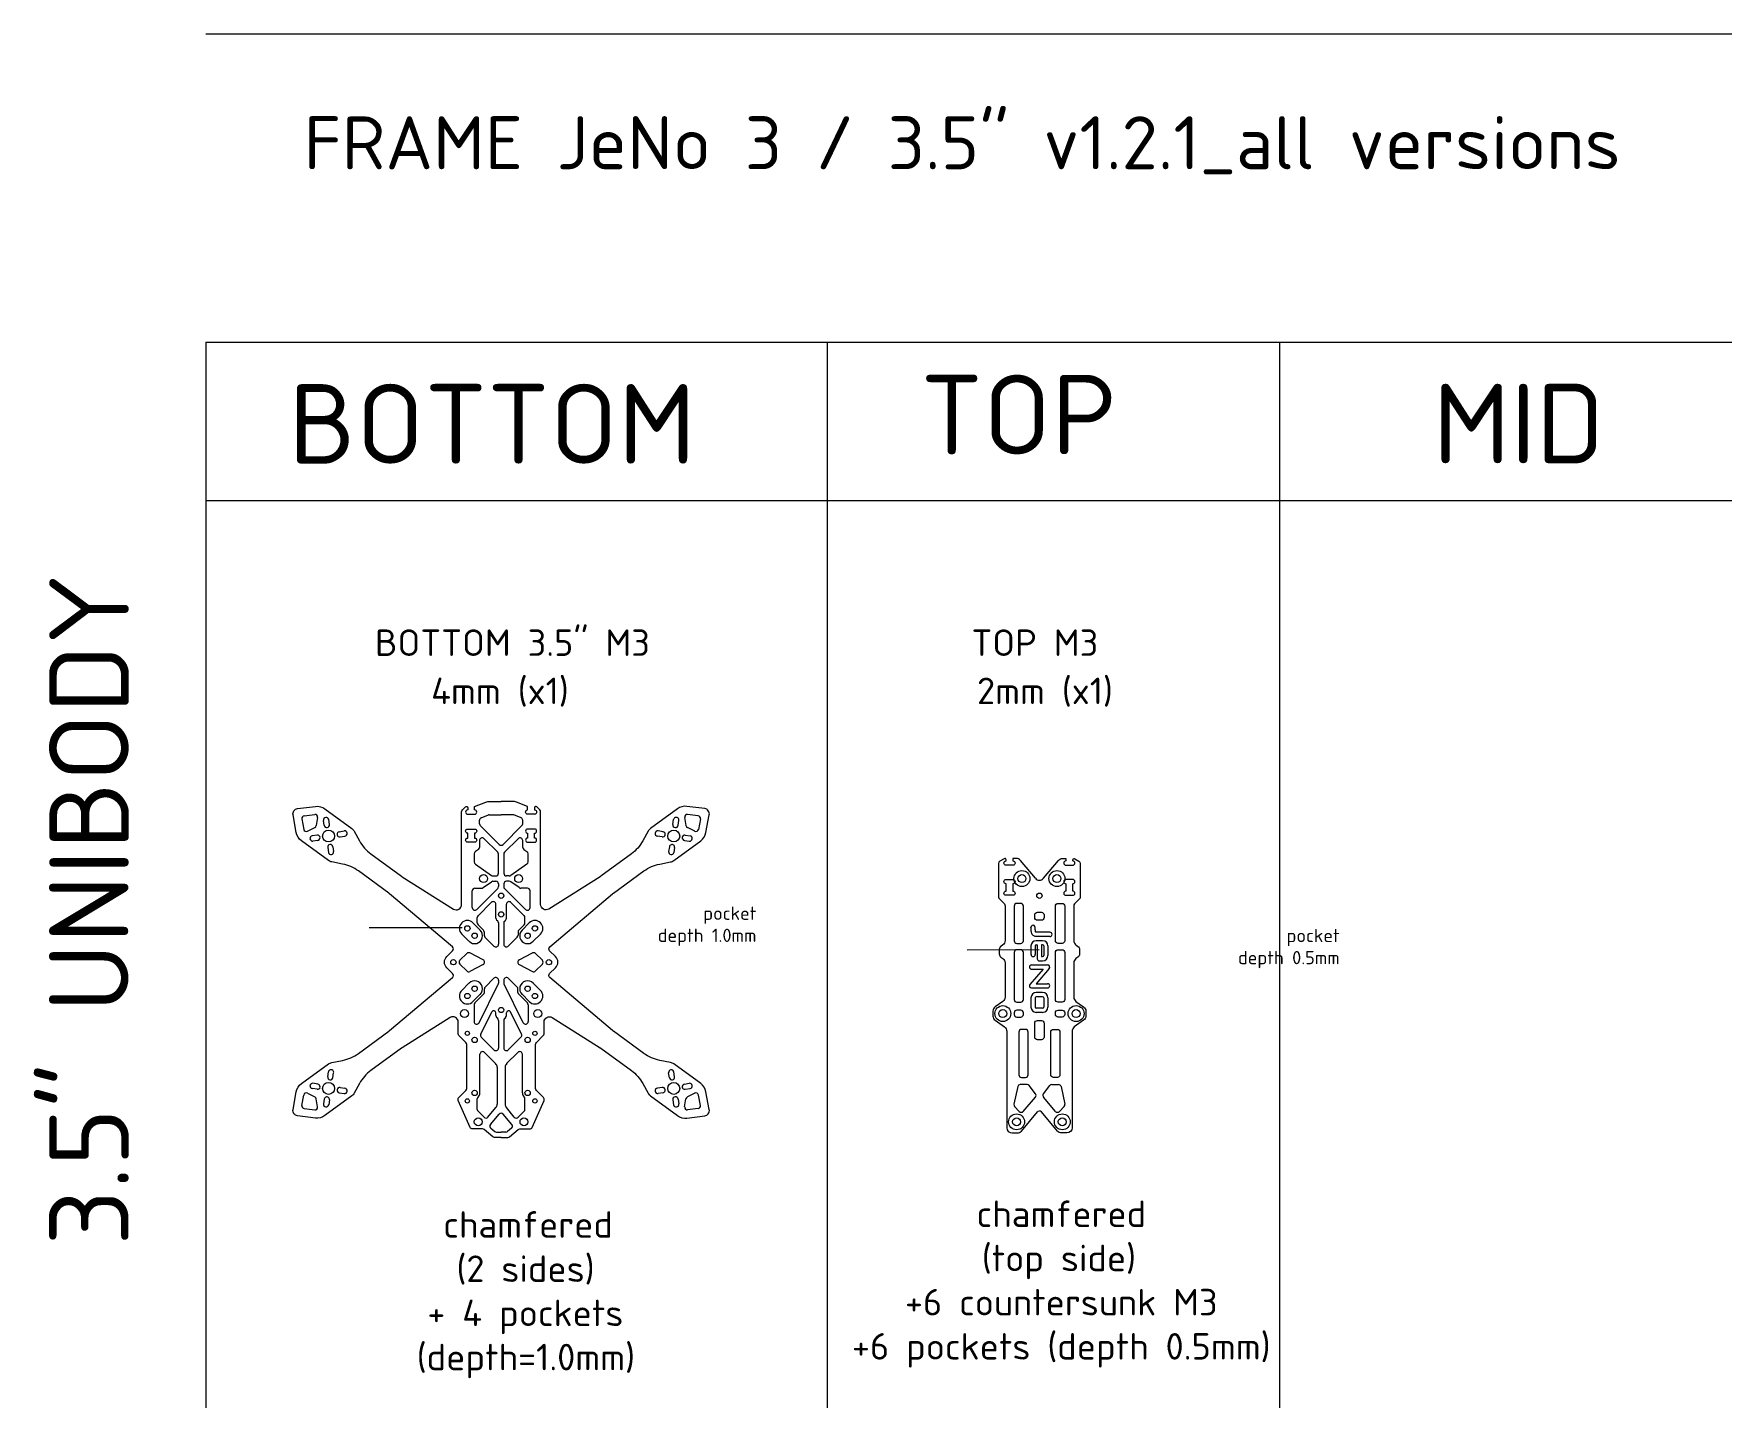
# Model space of a CAD drawing. Header units: millimetres. Extents: x -685 to 1515, y -1461 to 522.
# Drawn here: x -65 to 572, y 7 to 522 of the extents above; entities that cross this region are included whole.
import ezdxf

# ---------------------------------------------------------------- set-up
doc = ezdxf.new("R2010")
doc.units = ezdxf.units.MM
doc.linetypes.add('JIS_09_08', pattern=[10.75, 8, -0.55, 0.55, -0.55, 0.55, -0.55])
doc.layers.get('0').update_dxf_attribs({"lineweight": 5})
for name, color, linetype, lineweight in [('Calque1', 150, 'Continuous', 5), ('Calque1_pocket', 10, 'Continuous', 5), ('Calque2', 251, 'Continuous', 5), ('countersunk', 90, 'Continuous', 5), ('pocket', 1, 'Continuous', 5)]:
    doc.layers.add(name, color=color, linetype=linetype, lineweight=lineweight)
doc.styles.get("Standard").update_dxf_attribs({"font": 'arial.ttf'})

msp = doc.modelspace()

# ---------------------------------------------------------------- linework, layer by layer
at = {"layer": 'Calque1'}
for p, q in [((36.27, 225.41), (37, 221.47)), ((37.13, 226.58), (41.11, 227.09)), ((42.22, 225.93), (41.71, 222.89)), ((44.7, 222.99), (44.42, 224.82)), ((46.68, 223.3), (46.4, 225.13)), ((103.32, 223.61), (103.32, 224.91)), ((110.76, 215.75), (103.61, 222.9)), ((103.96, 225.84), (106.65, 226.89)), ((107.01, 226.96), (111.47, 226.96)), ((115.93, 226.96), (111.47, 226.96)), ((112.18, 215.75), (119.33, 222.9)), ((118.98, 225.84), (116.29, 226.89)), ((119.62, 223.61), (119.62, 224.91)), ((176.26, 223.3), (176.54, 225.13)), ((178.23, 222.99), (178.52, 224.82)), ((180.72, 225.93), (181.22, 222.89)), ((185.81, 226.58), (181.83, 227.09)), ((186.66, 225.41), (185.94, 221.47)), ((38.44, 220.76), (41.18, 222.17)), ((41.99, 219.28), (40.16, 219)), ((42.3, 217.31), (40.47, 217.02)), ((50.39, 220.59), (52.22, 220.87)), ((50.7, 218.61), (52.53, 218.9)), ((103.32, 217.24), (103.32, 214.67)), ((110.18, 212.8), (105.03, 217.95)), ((112.76, 212.8), (117.91, 217.95)), ((119.62, 214.67), (119.62, 217.24)), ((172.24, 218.61), (170.41, 218.9)), ((172.55, 220.59), (170.72, 220.87)), ((180.64, 217.31), (182.47, 217.02)), ((180.95, 219.28), (182.77, 219)), ((184.5, 220.76), (181.76, 222.17)), ((46.01, 214.6), (46.29, 212.77)), ((47.99, 214.9), (48.27, 213.07)), ((101.32, 212.25), (101.32, 209.19)), ((102.88, 213.84), (101.76, 213.08)), ((110.47, 204.89), (110.47, 212.09)), ((112.47, 212.09), (112.47, 204.89)), ((120.06, 213.84), (121.18, 213.08)), ((121.62, 209.19), (121.62, 212.25)), ((174.95, 214.9), (174.67, 213.07)), ((176.93, 214.6), (176.65, 212.77)), ((101.74, 208.38), (107.81, 204.07)), ((108.39, 203.89), (109.47, 203.89)), ((114.55, 203.89), (113.47, 203.89)), ((121.2, 208.38), (115.13, 204.07)), ((100.57, 191.95), (100.57, 198.28)), ((101.57, 199.28), (104.07, 199.28)), ((110.18, 199.14), (102.28, 191.24)), ((104.65, 199.47), (107.81, 201.7)), ((108.39, 201.89), (109.47, 201.89)), ((110.47, 200.89), (110.47, 199.84)), ((112.47, 200.89), (112.47, 199.84)), ((112.76, 199.14), (120.66, 191.24)), ((114.55, 201.89), (113.47, 201.89)), ((118.28, 199.47), (115.13, 201.7)), ((121.37, 199.28), (118.86, 199.28)), ((122.37, 191.95), (122.37, 198.28)), ((107.76, 193.89), (102.76, 188.89)), ((109.47, 187.97), (109.47, 193.19)), ((113.47, 187.97), (113.47, 193.19)), ((115.18, 193.89), (120.18, 188.89)), ((102.47, 186.2), (102.47, 188.19)), ((104.78, 183.48), (102.76, 185.49)), ((110.18, 186.85), (109.76, 187.26)), ((110.47, 186.14), (110.47, 178.11)), ((112.47, 186.14), (112.47, 178.11)), ((112.76, 186.85), (113.18, 187.26)), ((118.16, 183.48), (120.18, 185.49)), ((120.47, 186.2), (120.47, 188.19)), ((105.07, 182.77), (105.07, 181.49)), ((108.76, 177.4), (105.37, 180.78)), ((114.17, 177.4), (117.57, 180.78)), ((117.86, 182.77), (117.86, 181.49)), ((95.91, 172.04), (98.51, 174.64)), ((104.68, 172.22), (99.68, 174.82)), ((118.25, 172.22), (123.26, 174.82)), ((127.03, 172.04), (124.43, 174.64)), ((95.91, 170.63), (98.51, 168.03)), ((104.68, 170.45), (99.68, 167.85)), ((118.25, 170.45), (123.26, 167.85)), ((127.03, 170.63), (124.43, 168.03)), ((104.84, 159.25), (101.55, 155.97)), ((103.15, 148.51), (110.36, 163.02)), ((105.14, 159.96), (105.14, 161.24)), ((108.76, 165.27), (105.43, 161.95)), ((110.47, 164.56), (110.47, 163.46)), ((112.47, 164.56), (112.47, 163.46)), ((119.79, 148.51), (112.57, 163.02)), ((114.17, 165.27), (117.51, 161.95)), ((117.8, 159.96), (117.8, 161.24)), ((118.09, 159.25), (121.39, 155.97)), ((101.26, 155.26), (101.26, 148.96)), ((121.68, 155.26), (121.68, 148.96)), ((103.79, 144.18), (107.95, 152.55)), ((109.47, 151.2), (109.47, 152.2)), ((110.18, 150.08), (109.76, 150.49)), ((110.47, 149.37), (110.47, 138.95)), ((112.47, 149.37), (112.47, 138.95)), ((112.76, 150.08), (113.18, 150.49)), ((113.47, 151.2), (113.47, 152.2)), ((119.15, 144.18), (114.99, 152.55)), ((108.76, 138.24), (103.98, 143.03)), ((114.18, 138.24), (118.96, 143.03)), ((103.47, 121.99), (103.47, 136.59)), ((109.38, 133.09), (105.18, 137.29)), ((113.55, 133.09), (117.76, 137.29)), ((119.47, 121.99), (119.47, 136.59)), ((46.01, 128.07), (46.29, 129.9)), ((47.99, 127.76), (48.27, 129.59)), ((109.97, 131.67), (109.97, 117.75)), ((112.97, 131.67), (112.97, 117.75)), ((174.95, 127.76), (174.67, 129.59)), ((176.93, 128.07), (176.65, 129.9)), ((36.27, 117.26), (37, 121.2)), ((38.44, 121.9), (41.18, 120.5)), ((41.99, 123.38), (40.16, 123.67)), ((42.3, 125.36), (40.47, 125.64)), ((50.39, 122.08), (52.22, 121.79)), ((50.7, 124.05), (52.53, 123.77)), ((172.24, 124.05), (170.41, 123.77)), ((172.55, 122.08), (170.72, 121.79)), ((180.64, 125.36), (182.47, 125.64)), ((180.95, 123.38), (182.77, 123.67)), ((184.5, 121.9), (181.76, 120.5)), ((186.66, 117.26), (185.94, 121.2)), ((306.4, 124.37), (304.99, 117.77)), ((309.92, 125.16), (307.38, 125.16)), ((313.1, 121.68), (310.71, 124.77)), ((316.09, 121.68), (318.47, 124.77)), ((319.27, 125.16), (321.81, 125.16)), ((322.79, 124.37), (324.19, 117.77)), ((37.13, 116.08), (41.11, 115.58)), ((42.22, 116.74), (41.71, 119.78)), ((44.7, 119.67), (44.42, 117.84)), ((46.68, 119.37), (46.4, 117.54)), ((102.47, 115.78), (102.47, 119.75)), ((105.03, 112.81), (102.76, 115.07)), ((106.5, 112.87), (109.5, 116.47)), ((116.44, 112.87), (113.43, 116.47)), ((117.91, 112.81), (120.18, 115.07)), ((120.47, 115.78), (120.47, 119.75)), ((176.26, 119.37), (176.54, 117.54)), ((178.23, 119.67), (178.52, 117.84)), ((180.72, 116.74), (181.22, 119.78)), ((185.81, 116.08), (181.83, 115.58)), ((305.24, 116.88), (306.98, 115)), ((308.48, 115.03), (313.07, 120.42)), ((320.71, 115.03), (316.12, 120.42)), ((323.95, 116.88), (322.21, 115)), ((107.43, 110.08), (110.7, 114)), ((107.56, 108.67), (109.03, 107.44)), ((115.51, 110.08), (112.24, 114)), ((115.38, 108.67), (113.91, 107.44)), ((109.67, 107.21), (111.47, 107.21)), ((113.27, 107.21), (111.47, 107.21))]:
    msp.add_line(p, q, dxfattribs=at)
for points in [[(111.47, 105.21), (108.94, 105.21, -0.175895), (108.3, 105.44), (105.05, 108.16, 0.175895), (104.41, 108.39), (100.65, 108.39, -0.297645), (99.73, 108.99), (95.27, 119.16, -0.309066), (95.48, 120.26), (98.18, 122.96, 0.198915), (98.47, 123.67), (98.47, 140.31, 0.198909), (98.18, 141.02), (95.56, 143.63, -0.198912), (95.27, 144.34), (95.27, 148.75, 0.590187), (92.21, 150.44), (74.13, 139.06, 0.017358), (73.84, 138.87), (62.32, 130.44, 0.109594), (58.03, 125.56), (56, 121.88, -0.109594), (55.15, 120.9), (44.95, 113.45, -0.19144), (41.37, 112.52), (34.66, 113.37, -0.431181), (32.94, 115.72), (34.17, 122.38, -0.19144), (36.14, 125.5), (46.33, 132.96, -0.109594), (47.52, 133.48), (51.65, 134.29, 0.109594), (57.6, 136.9), (69.12, 145.33, 0.017307), (69.39, 145.54), (93.11, 165.53, 0.439292), (93.17, 167.01), (90.96, 169.21, -0.414214), (90.96, 173.45), (93.17, 175.66, 0.439292), (93.11, 177.13), (69.39, 197.13, 0.017307), (69.12, 197.34), (57.6, 205.77, 0.109594), (51.65, 208.37), (47.52, 209.19, -0.109594), (46.33, 209.71), (36.14, 217.16, -0.19144), (34.17, 220.29), (32.94, 226.95, -0.431181), (34.66, 229.3), (41.37, 230.14, -0.19144), (44.95, 229.22), (55.15, 221.76, -0.109594), (56, 220.79), (58.03, 217.1, 0.109594), (62.32, 212.22), (73.84, 203.8, 0.017358), (74.13, 203.6), (93.5, 191.41, 0.590187), (96.57, 193.1), (96.57, 228.12, -0.198912), (96.86, 228.83), (98.02, 229.98, -0.668179), (98.87, 229.63), (98.87, 228.78, 1), (98.87, 227.18), (101.47, 227.18, 1), (101.47, 228.78), (101.47, 230.13), (105.73, 231.78, -0.092844), (106.45, 231.92), (111.47, 231.92)], [(111.47, 105.21), (114, 105.21, 0.175895), (114.64, 105.44), (117.89, 108.16, -0.175895), (118.53, 108.39), (122.29, 108.39, 0.297645), (123.21, 108.99), (127.67, 119.16, 0.309066), (127.46, 120.26), (124.76, 122.96, -0.198915), (124.47, 123.67), (124.47, 140.31, -0.198909), (124.76, 141.02), (127.37, 143.63, 0.198912), (127.67, 144.34), (127.67, 148.75, -0.590187), (130.73, 150.44), (148.81, 139.06, -0.017358), (149.1, 138.87), (160.62, 130.44, -0.109594), (164.91, 125.56), (166.94, 121.88, 0.109594), (167.79, 120.9), (177.99, 113.45, 0.19144), (181.56, 112.52), (188.28, 113.37, 0.431181), (190, 115.72), (188.77, 122.38, 0.19144), (186.8, 125.5), (176.61, 132.96, 0.109594), (175.42, 133.48), (171.29, 134.29, -0.109594), (165.34, 136.9), (153.82, 145.33, -0.017307), (153.54, 145.54), (129.83, 165.53, -0.439292), (129.77, 167.01), (131.98, 169.21, 0.414214), (131.98, 173.45), (129.77, 175.66, -0.439292), (129.83, 177.13), (153.54, 197.13, -0.017307), (153.82, 197.34), (165.34, 205.77, -0.109594), (171.29, 208.37), (175.42, 209.19, 0.109594), (176.61, 209.71), (186.8, 217.16, 0.19144), (188.77, 220.29), (190, 226.95, 0.431181), (188.28, 229.3), (181.56, 230.14, 0.19144), (177.99, 229.22), (167.79, 221.76, 0.109594), (166.94, 220.79), (164.91, 217.1, -0.109594), (160.62, 212.22), (149.1, 203.8, -0.017358), (148.81, 203.6), (129.44, 191.41, -0.590187), (126.37, 193.1), (126.37, 228.12, 0.198912), (126.08, 228.83), (124.92, 229.98, 0.668179), (124.07, 229.63), (124.07, 228.78, -1), (124.07, 227.18), (121.47, 227.18, -1), (121.47, 228.78), (121.47, 230.13), (117.21, 231.78, 0.092844), (116.49, 231.92), (111.47, 231.92)], [(313.06, 203.01), (307.39, 209.76, 0.221601), (305.86, 210.48), (304.59, 210.48), (304.59, 209.54, -1), (304.59, 207.94), (301.99, 207.94, -1), (301.99, 209.54), (301.99, 209.98, 0.581935), (301.24, 210.4), (299.68, 209.48, 0.264274), (299.19, 208.62), (299.19, 195.9, 0.198912), (299.49, 195.2), (301.35, 193.33, -0.198912), (301.64, 192.63), (301.64, 179.48, -0.243004), (300.8, 177.85), (300.06, 177.32, 0.243004), (299.43, 176.1), (299.43, 174.48, 0.243004), (300.06, 173.26), (300.8, 172.73, -0.243004), (301.64, 171.1), (301.64, 158.16, -0.243004), (300.8, 156.53), (297.91, 154.48, 0.243004), (297.07, 152.85), (297.07, 151.03, 0.243004), (297.91, 149.4), (301.43, 146.9, -0.243001), (302.27, 145.27), (302.27, 108.89), (302.27, 108.89, 0.41421), (304.27, 106.89), (306.25, 106.89, 0.222436), (307.78, 107.61), (313.83, 114.85, -0.222436), (314.59, 115.21)], [(316.13, 203.01), (321.8, 209.76, -0.221601), (323.33, 210.48), (324.59, 210.48), (324.59, 209.54, 1), (324.59, 207.94), (327.19, 207.94, 1), (327.19, 209.54), (327.19, 209.98, -0.581935), (327.95, 210.4), (329.51, 209.48, -0.264274), (329.99, 208.62), (329.99, 195.9, -0.198912), (329.7, 195.2), (327.84, 193.33, 0.198912), (327.54, 192.63), (327.54, 179.48, 0.243004), (328.39, 177.85), (329.13, 177.32, -0.243004), (329.76, 176.1), (329.76, 174.48, -0.243004), (329.13, 173.26), (328.39, 172.73, 0.243004), (327.54, 171.1), (327.54, 158.16, 0.243004), (328.39, 156.53), (331.28, 154.48, -0.243004), (332.12, 152.85), (332.12, 151.03, -0.243004), (331.28, 149.4), (327.76, 146.9, 0.243001), (326.92, 145.27), (326.92, 108.89), (326.92, 108.89, -0.41421), (324.92, 106.89), (322.94, 106.89, -0.222436), (321.4, 107.61), (315.36, 114.85, 0.222436), (314.59, 115.21)]]:
    msp.add_lwpolyline(points, format="xyb", dxfattribs=at)
for points in [[(98.87, 219.99, -1), (98.87, 221.59), (101.47, 221.59, -1), (101.47, 219.99), (101.47, 218.19, -1), (101.47, 216.59), (98.87, 216.59, -1), (98.87, 218.19)], [(124.07, 219.99, 1), (124.07, 221.59), (121.47, 221.59, 1), (121.47, 219.99), (121.47, 218.19, 1), (121.47, 216.59), (124.07, 216.59, 1), (124.07, 218.19)], [(301.99, 196.57, -1), (301.99, 198.17), (301.99, 200.97, -1), (301.99, 202.57), (304.59, 202.57, -1), (304.59, 200.97), (304.59, 198.17, -1), (304.59, 196.57)], [(327.19, 196.57, 1), (327.19, 198.17), (327.19, 200.97, 1), (327.19, 202.57), (324.59, 202.57, 1), (324.59, 200.97), (324.59, 198.17, 1), (324.59, 196.57)], [(306.05, 178.44), (307.55, 178.44, 0.414214), (308.55, 179.44), (308.55, 192.51, 0.414214), (307.55, 193.51), (306.05, 193.51, 0.414214), (305.05, 192.51), (305.05, 179.44, 0.414214)], [(323.14, 178.44), (321.64, 178.44, -0.414214), (320.64, 179.44), (320.64, 192.51, -0.414214), (321.64, 193.51), (323.14, 193.51, -0.414214), (324.14, 192.51), (324.14, 179.44, -0.414214)], [(306.05, 156.27), (307.55, 156.27, 0.414214), (308.55, 157.27), (308.55, 175.05, 0.414214), (307.55, 176.05), (306.05, 176.05, 0.414214), (305.05, 175.05), (305.05, 157.27, 0.414214)], [(323.14, 156.27), (321.64, 156.27, -0.414214), (320.64, 157.27), (320.64, 175.05, -0.414214), (321.64, 176.05), (323.14, 176.05, -0.414214), (324.14, 175.05), (324.14, 157.27, -0.414214)], [(306.05, 150.64), (307.55, 150.64, 0.414214), (308.55, 151.64), (308.55, 152.24, 0.414214), (307.55, 153.24), (306.05, 153.24, 0.414214), (305.05, 152.24), (305.05, 151.64, 0.414214)], [(323.14, 150.64), (321.64, 150.64, -0.414214), (320.64, 151.64), (320.64, 152.24, -0.414214), (321.64, 153.24), (323.14, 153.24, -0.414214), (324.14, 152.24), (324.14, 151.64, -0.414214)], [(307.84, 127.88), (309.34, 127.88, 0.414214), (310.34, 128.88), (310.34, 144.97, 0.414214), (309.34, 145.97), (307.84, 145.97, 0.414214), (306.84, 144.97), (306.84, 128.88, 0.414214)], [(321.35, 127.88), (319.85, 127.88, -0.414214), (318.85, 128.88), (318.85, 144.97, -0.414214), (319.85, 145.97), (321.35, 145.97, -0.414214), (322.35, 144.97), (322.35, 128.88, -0.414214)]]:
    msp.add_lwpolyline(points, format="xyb", close=True, dxfattribs=at)
for centre, radius in [((46.34, 218.95), 2.25), ((176.59, 218.95), 2.25), ((104.86, 202.89), 1.5), ((118.08, 202.89), 1.5), ((307.99, 202.89), 1.5), ((321.2, 202.89), 1.5), ((111.47, 196.42), 1), ((314.59, 196.42), 1), ((98.72, 184.08), 1), ((111.47, 189.36), 1), ((124.22, 184.08), 1), ((101.47, 181.33), 1), ((121.47, 181.33), 1), ((93.44, 171.33), 1), ((129.5, 171.33), 1), ((98.72, 158.58), 1), ((101.47, 161.33), 1), ((121.47, 161.33), 1), ((124.22, 158.58), 1), ((97.64, 151.94), 1.5), ((111.47, 153.3), 1), ((125.3, 151.94), 1.5), ((300.77, 151.94), 1.5), ((328.42, 151.94), 1.5), ((98.72, 144.49), 0.8), ((101.47, 141.99), 1), ((121.47, 141.99), 1), ((124.22, 144.49), 0.8), ((46.34, 123.72), 2.25), ((101.47, 121.99), 1), ((121.47, 121.99), 1), ((176.59, 123.72), 2.25), ((98.72, 118.99), 0.8), ((124.22, 118.99), 0.8), ((102.85, 111.09), 1.5), ((120.09, 111.09), 1.5), ((305.97, 111.09), 1.5), ((323.22, 111.09), 1.5)]:
    msp.add_circle(centre, radius, dxfattribs=at)
for centre, radius, start, end in [((37.26, 225.59), 1, 97.17847, 190.47766), ((41.23, 226.09), 1, 350.56336, 97.17847), ((40.73, 223.06), 1, 297.09277, 350.56336), ((45.41, 224.98), 1, 8.82807, 188.82807), ((45.69, 223.15), 1, 188.82807, 8.82807), ((104.32, 224.91), 1, 111.21736, 180), ((104.32, 223.61), 1, 180, 225), ((107.01, 225.96), 1, 90, 111.21736), ((115.93, 225.96), 1, 68.78264, 90), ((118.62, 224.91), 1, 0, 68.78264), ((118.62, 223.61), 1, 315, 0), ((177.25, 223.15), 1, 171.17193, 351.17193), ((177.53, 224.98), 1, 351.17193, 171.17193), ((181.71, 226.09), 1, 82.82153, 189.43664), ((182.21, 223.06), 1, 189.43664, 242.90723), ((185.68, 225.59), 1, 349.52234, 82.82153), ((37.99, 221.65), 1, 190.47766, 297.09277), ((40.32, 218.01), 1, 98.82807, 278.82807), ((42.14, 218.3), 1, 278.82807, 98.82807), ((50.54, 219.6), 1, 98.82807, 278.82807), ((52.37, 219.88), 1, 278.82807, 98.82807), ((104.32, 217.24), 1, 45, 180.0026), ((118.62, 217.24), 1, 359.9974, 135), ((170.57, 219.88), 1, 81.17193, 261.17193), ((172.39, 219.6), 1, 261.17193, 81.17193), ((180.79, 218.3), 1, 81.17193, 261.17193), ((182.62, 218.01), 1, 261.17193, 81.17193), ((184.95, 221.65), 1, 242.90723, 349.52234), ((47, 214.75), 1, 8.82807, 188.82807), ((47.28, 212.92), 1, 188.82807, 8.82807), ((102.32, 212.25), 1, 124.26684, 180.0026), ((102.32, 214.67), 1, 304.26684, 0.0026), ((109.47, 212.09), 1, 360, 45), ((111.47, 216.46), 1, 225, 315), ((113.47, 212.09), 1, 135, 180), ((120.62, 214.67), 1, 179.9974, 235.73316), ((120.62, 212.25), 1, 359.9974, 55.73316), ((175.66, 212.92), 1, 171.17193, 351.17193), ((175.94, 214.75), 1, 351.17193, 171.17193), ((102.32, 209.19), 1, 180.0026, 234.63352), ((108.39, 204.89), 1, 234.63352, 270), ((109.47, 204.89), 1, 270, 0), ((113.47, 204.89), 1, 180, 270), ((114.55, 204.89), 1, 270, 305.36648), ((120.62, 209.19), 1, 305.36648, 359.9974), ((101.57, 198.28), 1, 90, 180.00536), ((104.07, 200.28), 1, 270, 305.36648), ((108.39, 200.89), 1, 90, 125.36648), ((109.47, 200.89), 1, 0, 90), ((109.47, 199.84), 1, 315, 0), ((113.47, 200.89), 1, 90, 180), ((113.47, 199.84), 1, 180, 225), ((114.55, 200.89), 1, 54.63352, 90), ((118.86, 200.28), 1, 234.63352, 270), ((121.37, 198.28), 1, 359.99464, 90), ((314.59, 204.29), 2, 220.02054, 319.97946), ((101.57, 191.95), 1, 180.00536, 315), ((108.47, 193.19), 1, 359.9986, 135), ((114.47, 193.19), 1, 45, 180.0014), ((121.37, 191.95), 1, 225, 359.99464), ((103.47, 188.19), 1, 135, 179.99862), ((103.47, 186.2), 1, 179.99862, 225.1249), ((110.47, 187.97), 1, 179.9986, 225), ((109.47, 186.14), 1, 0, 45), ((113.47, 186.14), 1, 135, 180), ((112.47, 187.97), 1, 315, 0.0014), ((119.47, 188.19), 1, 0.00138, 45), ((119.47, 186.2), 1, 314.8751, 0.00138), ((104.07, 182.77), 1, 0, 45.1249), ((106.07, 181.49), 1, 180, 225.1249), ((116.86, 181.49), 1, 314.8751, 0), ((118.86, 182.77), 1, 134.8751, 180), ((96.62, 171.33), 1, 135, 225), ((99.22, 173.93), 1, 62.53124, 135), ((104.22, 171.33), 1, 297.46876, 62.53124), ((109.47, 178.11), 1, 225.1249, 0), ((113.47, 178.11), 1, 180, 314.8751), ((118.72, 171.33), 1, 117.46876, 242.53124), ((123.72, 173.93), 1, 45, 117.46876), ((126.32, 171.33), 1, 315, 45), ((99.22, 168.73), 1, 225, 297.46876), ((123.72, 168.73), 1, 242.53124, 315), ((104.14, 159.96), 1, 314.8751, 0), ((106.14, 161.24), 1, 134.8751, 180), ((109.47, 164.56), 1, 0, 134.8751), ((109.47, 163.46), 1, 333.55741, 0), ((113.47, 164.56), 1, 45.1249, 180), ((113.47, 163.46), 1, 180, 206.44259), ((116.8, 161.24), 1, 0, 45.1249), ((118.8, 159.96), 1, 180, 225.1249), ((102.26, 155.26), 1, 134.8751, 180), ((108.67, 152.2), 0.8, 359.9986, 153.55741), ((114.27, 152.2), 0.8, 26.44259, 180.0014), ((120.68, 155.26), 1, 0, 45.1249), ((102.26, 148.96), 1, 180, 333.55741), ((110.47, 151.2), 1, 179.9986, 225), ((109.47, 149.37), 1, 0, 45), ((113.47, 149.37), 1, 135, 180), ((112.47, 151.2), 1, 315, 0.0014), ((120.68, 148.96), 1, 206.44259, 0), ((104.68, 143.74), 1, 153.55741, 225), ((118.25, 143.74), 1, 315, 26.44259), ((104.47, 136.59), 1, 45, 180), ((109.47, 138.95), 1, 225, 0), ((113.47, 138.95), 1, 180, 315), ((118.47, 136.59), 1, 0, 135), ((47, 127.92), 1, 171.17193, 351.17193), ((47.28, 129.75), 1, 351.17193, 171.17193), ((107.97, 131.67), 2, 0, 45), ((114.97, 131.67), 2, 135, 180), ((175.66, 129.75), 1, 8.82807, 188.82807), ((175.94, 127.92), 1, 188.82807, 8.82807), ((37.99, 121.01), 1, 62.90723, 169.52234), ((40.32, 124.65), 1, 81.17193, 261.17193), ((42.14, 124.37), 1, 261.17193, 81.17193), ((50.54, 123.07), 1, 81.17193, 261.17193), ((52.37, 122.78), 1, 261.17193, 81.17193), ((101.47, 121.99), 2, 311.81448, 0), ((121.47, 121.99), 2, 180, 228.18552), ((170.57, 122.78), 1, 98.82807, 278.82807), ((172.39, 123.07), 1, 278.82807, 98.82807), ((180.79, 124.37), 1, 98.82807, 278.82807), ((182.62, 124.65), 1, 278.82807, 98.82807), ((184.95, 121.01), 1, 10.47766, 117.09277), ((307.38, 124.16), 1, 90, 167.98422), ((309.92, 124.16), 1, 37.63666, 90), ((312.31, 121.07), 1, 319.56075, 37.63666), ((316.88, 121.07), 1, 142.36334, 220.43925), ((319.27, 124.16), 1, 90, 142.36334), ((321.81, 124.16), 1, 12.01578, 90), ((37.26, 117.07), 1, 169.52234, 262.82153), ((41.23, 116.57), 1, 262.82153, 9.43664), ((40.73, 119.61), 1, 9.43664, 62.90723), ((45.41, 117.69), 1, 171.17193, 351.17193), ((45.69, 119.52), 1, 351.17193, 171.17193), ((103.47, 119.75), 1, 131.81448, 180.0007), ((103.47, 115.78), 1, 180.0007, 225), ((107.97, 117.75), 2, 320.162, 0), ((114.97, 117.75), 2, 180, 219.838), ((119.47, 119.75), 1, 359.9993, 48.18552), ((119.47, 115.78), 1, 315, 359.9993), ((177.25, 119.52), 1, 8.82807, 188.82807), ((177.53, 117.69), 1, 188.82807, 8.82807), ((181.71, 116.57), 1, 170.56336, 277.17847), ((182.21, 119.61), 1, 117.09277, 170.56336), ((185.68, 117.07), 1, 277.17847, 10.47766), ((305.97, 117.56), 1, 167.98422, 222.86213), ((307.72, 115.68), 1, 222.86213, 319.56075), ((321.47, 115.68), 1, 220.43925, 317.13787), ((323.22, 117.56), 1, 317.13787, 12.01578), ((105.74, 113.51), 1, 225, 320.162), ((108.2, 109.44), 1, 140.162, 230.096), ((111.47, 113.36), 1, 39.838, 140.162), ((114.74, 109.44), 1, 309.904, 39.838), ((117.2, 113.51), 1, 219.838, 315), ((109.67, 108.21), 1, 230.096, 270), ((113.27, 108.21), 1, 270, 309.904)]:
    msp.add_arc(centre, radius, start, end, dxfattribs=at)
at = {"layer": 'Calque1_pocket'}
for p, q in [((315.8, 179.46), (313.41, 179.46)), ((311.41, 177.46), (311.41, 174.22)), ((311.43, 174.22), (311.41, 174.22)), ((313.01, 177.46), (313.01, 174.22)), ((316.2, 177.46), (316.2, 173.85)), ((317.8, 177.46), (317.8, 173.85)), ((311.61, 170.3), (317.68, 170.3)), ((318.29, 168.97), (313.35, 163.22)), ((313.35, 163.22), (317.68, 163.22)), ((315.8, 159.89), (313.38, 159.89)), ((311.38, 157.89), (311.38, 154.41)), ((312.98, 157.89), (312.98, 154.41)), ((315.8, 158.29), (313.38, 158.29)), ((315.8, 154.01), (313.38, 154.01)), ((316.2, 157.89), (316.2, 154.41)), ((317.8, 157.89), (317.8, 154.41)), ((315.8, 152.41), (313.38, 152.41))]:
    msp.add_line(p, q, dxfattribs=at)
for points in [[(313.84, 190.16), (315.34, 190.16, -0.414214), (316.34, 189.16), (316.34, 188.16, -0.414214), (315.34, 187.16), (313.84, 187.16, -0.414214), (312.84, 188.16), (312.84, 189.16, -0.414214)], [(313.84, 149.34), (315.34, 149.34, -0.414214), (316.34, 148.34), (316.34, 143.08, -0.414214), (315.34, 142.08), (313.84, 142.08, -0.414214), (312.84, 143.08), (312.84, 148.34, -0.414214)]]:
    msp.add_lwpolyline(points, format="xyb", close=True, dxfattribs=at)
for points in [[(318.56, 181.03), (313.35, 181.03, -0.245066), (311.91, 181.78, -0.113399), (311.55, 182.66, -0.037158), (311.4, 184.45, -0.049183)], [(318.56, 182.63), (313.35, 182.63, -0.245066), (313.22, 182.7, -0.113399), (313.13, 182.91, -0.037158), (313, 184.46)], [(313.41, 177.86), (313.74, 177.86), (313.74, 172.65, 0.414214), (314.54, 171.85), (315.8, 171.85)], [(311.61, 168.7), (315.94, 168.7), (311, 162.95, 0.640968), (311.61, 161.62), (317.68, 161.62)]]:
    msp.add_lwpolyline(points, format="xyb", dxfattribs=at)
msp.add_lwpolyline([(315.8, 177.86), (315.34, 177.86), (315.34, 173.45), (315.8, 173.45)], dxfattribs=at)
for centre, radius, start, end in [((312.2, 184.46), 0.8, 0.52993, 180.52993), ((313.41, 177.46), 2, 90, 180), ((315.8, 177.46), 2, 0, 90), ((318.56, 181.83), 0.8, 270, 90), ((312.22, 174.22), 0.787, 180, 0), ((313.41, 177.46), 0.4, 90, 180), ((315.8, 177.46), 0.4, 0, 90), ((315.8, 173.85), 2, 270, 0), ((315.8, 173.85), 0.4, 270, 0), ((311.61, 169.5), 0.8, 90, 270), ((317.68, 169.5), 0.8, 319.36567, 90), ((313.38, 157.89), 2, 90, 180), ((315.8, 157.89), 2, 0, 90), ((317.68, 162.42), 0.8, 270, 90), ((313.38, 154.41), 2, 180, 270), ((313.38, 157.89), 0.4, 90, 180), ((313.38, 154.41), 0.4, 180, 270), ((315.8, 157.89), 0.4, 0, 90), ((315.8, 154.41), 2, 270, 0), ((315.8, 154.41), 0.4, 270, 0)]:
    msp.add_arc(centre, radius, start, end, dxfattribs=at)
at = {"layer": 'Calque2'}
for p, q in [((0, 521.71), (1514.82, 521.56)), ((0, 405.37), (931.88, 405.37)), ((0, 405.37), (0, -1460.82)), ((234.53, 405.37), (234.53, -1460.82)), ((405.23, 405.37), (405.23, -1460.82)), ((0, 345.55), (931.88, 345.55))]:
    msp.add_line(p, q, dxfattribs=at)
at = {"layer": 'countersunk'}
for centre in [(307.99, 202.89), (321.2, 202.89), (300.77, 151.94), (328.42, 151.94), (305.97, 111.09), (323.22, 111.09)]:
    msp.add_circle(centre, 3, dxfattribs=at)
at = {"layer": 'pocket'}
for p, q in [((100.84, 186.2), (103.59, 183.46)), ((122.1, 186.2), (119.35, 183.46)), ((61.63, 184.39), (96.77, 184.49)), ((96.6, 181.96), (99.34, 179.22)), ((126.34, 181.96), (123.59, 179.22)), ((287.28, 175.98), (314.47, 176.07)), ((96.6, 160.7), (99.34, 163.45)), ((100.84, 156.46), (103.59, 159.21)), ((122.1, 156.46), (119.35, 159.21)), ((126.34, 160.7), (123.59, 163.45))]:
    msp.add_line(p, q, dxfattribs=at)
for centre, start, end in [((98.72, 184.08), 45, 225), ((124.22, 184.08), 315, 135), ((101.47, 181.33), 224.91647, 45.08353), ((121.47, 181.33), 134.91647, 315.08353), ((98.72, 158.58), 135, 315), ((101.47, 161.33), 314.91647, 135.08353), ((121.47, 161.33), 44.91647, 225.08353), ((124.22, 158.58), 225, 45)]:
    msp.add_arc(centre, 3, start, end, dxfattribs=at)

# ---------------------------------------------------------------- texts
at = {"linetype": 'JIS_09_08', "attachment_point": 1}
for s, width, insert, char_height in [('{\\fISOCPEUR|b0|i0|c0|p34;FRAME JeNo 3 / 3.5" v1.2.1_all versions}', 689.5068, (36.94, 490.57), 20), ('{\\fISOCPEUR|b0|i0|c0|p34;BOTTOM}', 327.7561, (31.17, 389.51), 30), ('{\\fISOCPEUR|b0|i0|c0|p34;TOP}', 327.7561, (269.67, 392.98), 30), ('{\\fISOCPEUR|b0|i0|c0|p34;MID}', 327.7561, (463.03, 389.63), 30), ('\\pi114.87807;{\\fISOCPEUR|b0|i0|c0|p34;BOTTOM 3.5" M3}', 327.7561, (-51.03, 296.92), 10), ('\\pi141.87807;{\\fISOCPEUR|b0|i0|c0|p34;TOP M3}', 327.7561, (147.04, 296.92), 10), ('\\pi138.87807;{\\fISOCPEUR|b0|i0|c0|p34;4mm (x1)}', 327.7561, (-53.85, 278.74), 10), ('\\pi139.37807;{\\fISOCPEUR|b0|i0|c0|p34;2mm (x1)}', 327.7561, (151.66, 278.74), 10), ('\\pi133.87807;{\\fISOCPEUR|b0|i0|c0|p34;chamfered\\P\\pi138.87807;(2 sides)\\P\\pi127.87807;+ 4 pockets\\P\\pi123.87807;(depth=1.0mm)}', 327.7561, (-44.27, 77.34), 10), ('\\pi133.87807;{\\fISOCPEUR|b0|i0|c0|p34;chamfered\\P\\pi135.87807;(top side)\\P\\pi106.87807;+6 countersunk M3\\P\\pi86.87807;+6 pockets (depth 0.5mm)}', 327.7561, (156.96, 81.38), 10)]:
    msp.add_mtext_dynamic_manual_height_columns(s, width=width, gutter_width=12.5, heights=[0], dxfattribs=dict(at, insert=insert, char_height=char_height))
at = {"linetype": 'JIS_09_08', "insert": (-59.06, 64.42), "char_height": 30, "attachment_point": 1, "rotation": 90}
msp.add_mtext_dynamic_manual_height_columns('{\\fISOCPEUR|b0|i0|c0|p34;3.5" UNIBODY}', width=327.7561, gutter_width=12.5, heights=[0], dxfattribs=at)
at = {"layer": 'pocket', "char_height": 5, "attachment_point": 3}
for s, insert in [('{\\fISOCPEUR|b0|i0|c0|p34;pocket \\Pdepth 1.0mm }', (207.81, 192.31)), ('{\\fISOCPEUR|b0|i0|c0|p34;pocket \\Pdepth 0.5mm }', (427.91, 183.9))]:
    msp.add_mtext_dynamic_manual_height_columns(s, width=327.7561, gutter_width=12.5, heights=[0], dxfattribs=dict(at, insert=insert))

doc.saveas('drawing.dxf')
